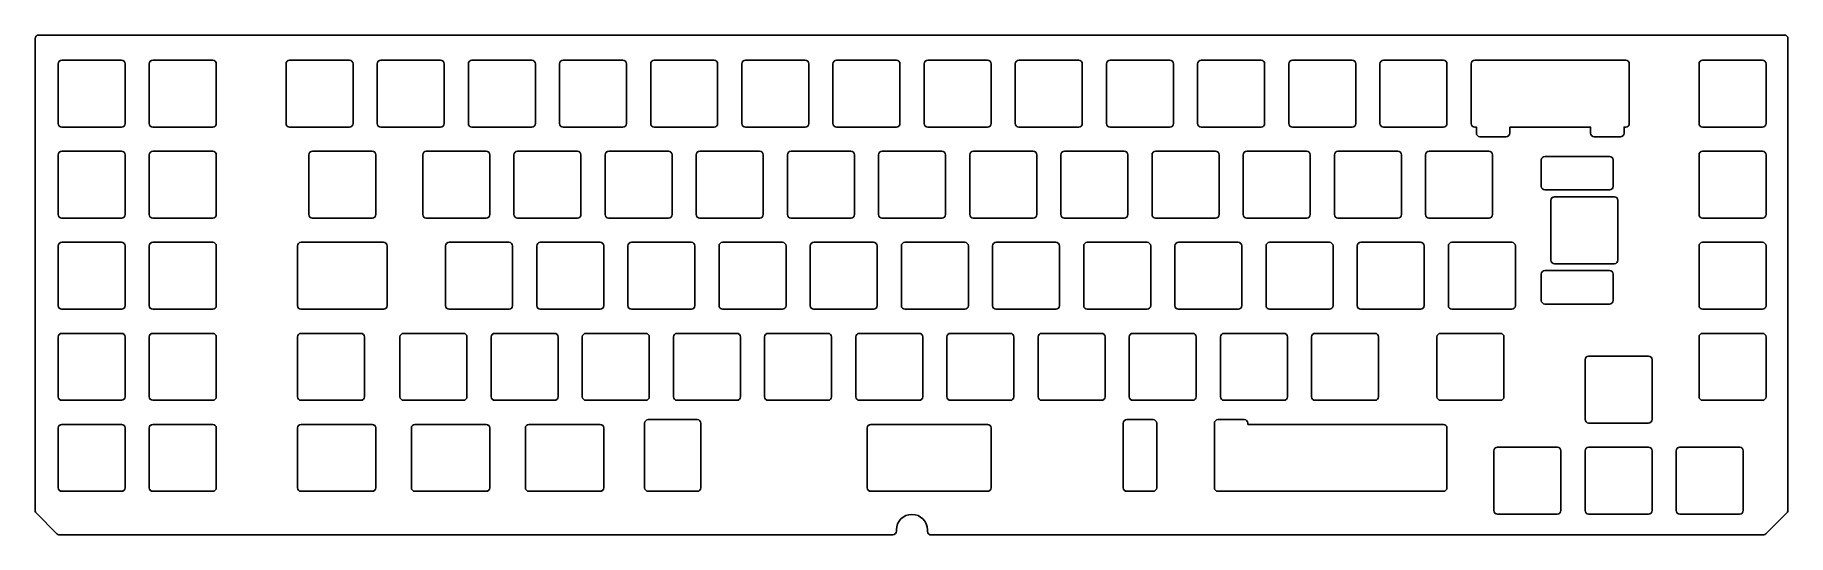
# Model space of a CAD drawing. Header units: millimetres. Extents: x -2 to 364, y -102 to 3.
import ezdxf

# ---------------------------------------------------------------- set-up
doc = ezdxf.new("R2010")
doc.units = ezdxf.units.MM
doc.layers.get('0').update_dxf_attribs({"linetype": 'CONTINUOUS'})

msp = doc.modelspace()

# ---------------------------------------------------------------- linework, layer by layer
for points in [[(2.66, -101.81), (176.95, -101.81, 0.414214), (177.7, -101.06), (177.7, -100.81, -1), (184.2, -100.81), (184.2, -101.12, 0.414214), (184.95, -101.87), (358.96, -101.87, 0.16404), (359.39, -101.66), (363.8, -97.24, 0.147897), (364.01, -96.86), (364.01, 2, 0.414214), (363.26, 2.75), (-1.54, 2.75, 0.414214), (-2.29, 2), (-2.29, -96.86, 0.147922), (-2.09, -97.24), (2.28, -101.61, 0.14793)], [(3.28, -16.53, -0.414214), (2.52, -15.78), (2.52, -3.28, -0.414214), (3.28, -2.53), (15.78, -2.53, -0.414214), (16.52, -3.28), (16.52, -15.78, -0.414214), (15.78, -16.53)], [(34.83, -16.53, 0.414214), (35.58, -15.78), (35.58, -3.28, 0.414214), (34.83, -2.53), (22.32, -2.53, 0.414214), (21.58, -3.28), (21.58, -15.78, 0.414214), (22.32, -16.53)], [(64.15, -15.78, -0.414214), (63.4, -16.53), (50.9, -16.53, -0.414214), (50.15, -15.78), (50.15, -3.28, -0.414214), (50.9, -2.53), (63.4, -2.53, -0.414214), (64.15, -3.28)], [(82.45, -16.53), (69.95, -16.53, -0.414214), (69.2, -15.78), (69.2, -3.28, -0.414214), (69.95, -2.53), (82.45, -2.53, -0.414214), (83.2, -3.28), (83.2, -15.78, -0.414214)], [(89, -2.53, 0.414214), (88.25, -3.28), (88.25, -15.78, 0.414214), (89, -16.53), (101.5, -16.53, 0.414214), (102.25, -15.78), (102.25, -3.28, 0.414214), (101.5, -2.53)], [(121.3, -15.78, -0.414214), (120.55, -16.53), (108.05, -16.53, -0.414214), (107.3, -15.78), (107.3, -3.28, -0.414214), (108.05, -2.53), (120.55, -2.53, -0.414214), (121.3, -3.28)], [(140.35, -15.78), (140.35, -3.28, 0.414214), (139.6, -2.53), (127.1, -2.53, 0.414214), (126.35, -3.28), (126.35, -15.78, 0.414214), (127.1, -16.53), (139.6, -16.53, 0.414214)], [(158.65, -16.53), (146.15, -16.53, -0.414214), (145.4, -15.78), (145.4, -3.28, -0.414214), (146.15, -2.53), (158.65, -2.53, -0.414214), (159.4, -3.28), (159.4, -15.78, -0.414214)], [(165.2, -2.53), (177.7, -2.53, -0.414214), (178.45, -3.28), (178.45, -15.78, -0.414214), (177.7, -16.53), (165.2, -16.53, -0.414214), (164.45, -15.78), (164.45, -3.28, -0.414214)], [(183.5, -3.28), (183.5, -15.78, 0.414214), (184.25, -16.53), (196.75, -16.53, 0.414214), (197.5, -15.78), (197.5, -3.28, 0.414214), (196.75, -2.53), (184.25, -2.53, 0.414214)], [(216.55, -3.28), (216.55, -15.78, -0.414214), (215.8, -16.53), (203.3, -16.53, -0.414214), (202.55, -15.78), (202.55, -3.28, -0.414214), (203.3, -2.53), (215.8, -2.53, -0.414214)], [(221.6, -3.28), (221.6, -15.78, 0.414214), (222.35, -16.53), (234.85, -16.53, 0.414214), (235.6, -15.78), (235.6, -3.28, 0.414214), (234.85, -2.53), (222.35, -2.53, 0.414214)], [(241.4, -2.53), (253.9, -2.53, -0.414214), (254.65, -3.28), (254.65, -15.78, -0.414214), (253.9, -16.53), (241.4, -16.53, -0.414214), (240.65, -15.78), (240.65, -3.28, -0.414214)], [(259.7, -15.78), (259.7, -3.28, -0.414214), (260.45, -2.53), (272.95, -2.53, -0.414214), (273.7, -3.28), (273.7, -15.78, -0.414214), (272.95, -16.53), (260.45, -16.53, -0.414214)], [(292.75, -15.78), (292.75, -3.28, 0.414214), (292, -2.53), (279.5, -2.53, 0.414214), (278.75, -3.28), (278.75, -15.78, 0.414214), (279.5, -16.53), (292, -16.53, 0.414214)], [(297.8, -15.78), (297.8, -3.28, -0.414214), (298.55, -2.53), (330.1, -2.53, -0.414214), (330.85, -3.28), (330.85, -15.78, -0.414214), (330.1, -16.53), (329.76, -16.53), (329.76, -17.78, -0.414214), (329.01, -18.53), (323.51, -18.53, -0.414214), (322.76, -17.78), (322.76, -16.53), (305.89, -16.53), (305.89, -17.78, -0.414214), (305.14, -18.53), (299.64, -18.53, -0.414214), (298.89, -17.78), (298.89, -16.53), (298.55, -16.53, -0.414214)], [(345.42, -3.28), (345.42, -15.78, 0.414214), (346.18, -16.53), (358.67, -16.53, 0.414214), (359.43, -15.78), (359.43, -3.28, 0.414214), (358.67, -2.53), (346.18, -2.53, 0.414214)], [(16.52, -22.32, 0.414214), (15.78, -21.58), (3.28, -21.58, 0.414214), (2.52, -22.32), (2.52, -34.83, 0.414214), (3.28, -35.58), (15.78, -35.58, 0.414214), (16.52, -34.83)], [(22.32, -21.58, 0.414214), (21.58, -22.32), (21.58, -34.83, 0.414214), (22.32, -35.58), (34.83, -35.58, 0.414214), (35.58, -34.83), (35.58, -22.32, 0.414214), (34.83, -21.58)], [(68.91, -34.83), (68.91, -22.32, 0.414214), (68.16, -21.58), (55.66, -21.58, 0.414214), (54.91, -22.32), (54.91, -34.83, 0.414214), (55.66, -35.58), (68.16, -35.58, 0.414214)], [(92.72, -34.83), (92.72, -22.32, 0.414214), (91.97, -21.58), (79.47, -21.58, 0.414214), (78.72, -22.32), (78.72, -34.83, 0.414214), (79.47, -35.58), (91.97, -35.58, 0.414214)], [(111.78, -34.83), (111.78, -22.32, 0.414214), (111.03, -21.58), (98.53, -21.58, 0.414214), (97.78, -22.32), (97.78, -34.83, 0.414214), (98.53, -35.58), (111.03, -35.58, 0.414214)], [(116.83, -34.83, 0.414214), (117.58, -35.58), (130.07, -35.58, 0.414214), (130.82, -34.83), (130.82, -22.32, 0.414214), (130.07, -21.58), (117.58, -21.58, 0.414214), (116.83, -22.32)], [(135.88, -22.32, -0.414214), (136.62, -21.58), (149.12, -21.58, -0.414214), (149.88, -22.32), (149.88, -34.83, -0.414214), (149.12, -35.58), (136.62, -35.58, -0.414214), (135.88, -34.83)], [(155.68, -21.58), (168.18, -21.58, -0.414214), (168.93, -22.32), (168.93, -34.83, -0.414214), (168.18, -35.58), (155.68, -35.58, -0.414214), (154.93, -34.83), (154.93, -22.32, -0.414214)], [(187.97, -22.32), (187.97, -34.83, -0.414214), (187.22, -35.58), (174.72, -35.58, -0.414214), (173.98, -34.83), (173.98, -22.32, -0.414214), (174.72, -21.58), (187.22, -21.58, -0.414214)], [(206.28, -21.58), (193.78, -21.58, 0.414214), (193.03, -22.32), (193.03, -34.83, 0.414214), (193.78, -35.58), (206.28, -35.58, 0.414214), (207.03, -34.83), (207.03, -22.32, 0.414214)], [(212.07, -22.32), (212.07, -34.83, 0.414214), (212.82, -35.58), (225.32, -35.58, 0.414214), (226.08, -34.83), (226.08, -22.32, 0.414214), (225.32, -21.58), (212.82, -21.58, 0.414214)], [(231.12, -22.32, -0.414214), (231.88, -21.58), (244.38, -21.58, -0.414214), (245.13, -22.32), (245.13, -34.83, -0.414214), (244.38, -35.58), (231.88, -35.58, -0.414214), (231.12, -34.83)], [(250.18, -34.83), (250.18, -22.32, -0.414214), (250.93, -21.58), (263.43, -21.58, -0.414214), (264.18, -22.32), (264.18, -34.83, -0.414214), (263.43, -35.58), (250.93, -35.58, -0.414214)], [(282.48, -35.58), (269.98, -35.58, -0.414214), (269.23, -34.83), (269.23, -22.32, -0.414214), (269.98, -21.58), (282.48, -21.58, -0.414214), (283.23, -22.32), (283.23, -34.83, -0.414214)], [(301.52, -21.58, -0.414214), (302.27, -22.32), (302.27, -34.83, -0.414214), (301.52, -35.58), (289.02, -35.58, -0.414214), (288.27, -34.83), (288.27, -22.32, -0.414214), (289.02, -21.58)], [(358.67, -21.58, -0.414214), (359.43, -22.32), (359.43, -34.83, -0.414214), (358.67, -35.58), (346.18, -35.58, -0.414214), (345.42, -34.83), (345.42, -22.32, -0.414214), (346.18, -21.58)], [(313.22, -29.66), (326.72, -29.66, 0.414214), (327.47, -28.91), (327.47, -23.41, 0.414214), (326.72, -22.66), (313.22, -22.66, 0.414214), (312.47, -23.41), (312.47, -28.91, 0.414214)], [(328.47, -44.35), (328.47, -31.85, 0.414214), (327.72, -31.1), (315.22, -31.1, 0.414214), (314.47, -31.85), (314.47, -44.35, 0.414214), (315.22, -45.1), (327.72, -45.1, 0.414214)], [(16.52, -53.88, -0.414214), (15.78, -54.63), (3.28, -54.63, -0.414214), (2.52, -53.88), (2.52, -41.38, -0.414214), (3.28, -40.63), (15.78, -40.63, -0.414214), (16.52, -41.38)], [(22.32, -40.63), (34.83, -40.63, -0.414214), (35.58, -41.38), (35.58, -53.88, -0.414214), (34.83, -54.63), (22.32, -54.63, -0.414214), (21.58, -53.88), (21.58, -41.38, -0.414214)], [(70.54, -40.63, -0.414214), (71.29, -41.38), (71.29, -53.88, -0.414214), (70.54, -54.63), (53.28, -54.63, -0.414214), (52.53, -53.88), (52.53, -41.38, -0.414214), (53.28, -40.63), (53.59, -40.63)], [(83.49, -53.88), (83.49, -41.38, -0.414214), (84.24, -40.63), (96.74, -40.63, -0.414214), (97.49, -41.38), (97.49, -53.88, -0.414214), (96.74, -54.63), (84.24, -54.63, -0.414214)], [(103.29, -54.63), (115.79, -54.63, 0.414214), (116.54, -53.88), (116.54, -41.38, 0.414214), (115.79, -40.63), (103.29, -40.63, 0.414214), (102.54, -41.38), (102.54, -53.88, 0.414214)], [(122.34, -54.63), (134.84, -54.63, 0.414214), (135.59, -53.88), (135.59, -41.38, 0.414214), (134.84, -40.63), (122.34, -40.63, 0.414214), (121.59, -41.38), (121.59, -53.88, 0.414214)], [(140.64, -41.38, -0.414214), (141.39, -40.63), (153.89, -40.63, -0.414214), (154.64, -41.38), (154.64, -53.88, -0.414214), (153.89, -54.63), (141.39, -54.63, -0.414214), (140.64, -53.88)], [(173.69, -53.88, -0.414214), (172.94, -54.63), (160.44, -54.63, -0.414214), (159.69, -53.88), (159.69, -41.38, -0.414214), (160.44, -40.63), (172.94, -40.63, -0.414214), (173.69, -41.38)], [(179.49, -40.63), (191.99, -40.63, -0.414214), (192.74, -41.38), (192.74, -53.88, -0.414214), (191.99, -54.63), (179.49, -54.63, -0.414214), (178.74, -53.88), (178.74, -41.38, -0.414214)], [(198.54, -40.63, 0.414214), (197.79, -41.38), (197.79, -53.88, 0.414214), (198.54, -54.63), (211.04, -54.63, 0.414214), (211.79, -53.88), (211.79, -41.38, 0.414214), (211.04, -40.63)], [(230.09, -54.63, 0.414214), (230.84, -53.88), (230.84, -41.38, 0.414214), (230.09, -40.63), (217.59, -40.63, 0.414214), (216.84, -41.38), (216.84, -53.88, 0.414214), (217.59, -54.63)], [(249.89, -41.38), (249.89, -53.88, -0.414214), (249.14, -54.63), (236.64, -54.63, -0.414214), (235.89, -53.88), (235.89, -41.38, -0.414214), (236.64, -40.63), (249.14, -40.63, -0.414214)], [(268.94, -41.38, 0.414214), (268.19, -40.63), (255.69, -40.63, 0.414214), (254.94, -41.38), (254.94, -53.88, 0.414214), (255.69, -54.63), (268.19, -54.63, 0.414214), (268.94, -53.88)], [(287.99, -41.38, 0.414214), (287.24, -40.63), (274.74, -40.63, 0.414214), (273.99, -41.38), (273.99, -53.88, 0.414214), (274.74, -54.63), (287.24, -54.63, 0.414214), (287.99, -53.88)], [(306.29, -54.63, 0.414214), (307.04, -53.88), (307.04, -41.38, 0.414214), (306.29, -40.63), (293.79, -40.63, 0.414214), (293.04, -41.38), (293.04, -53.88, 0.414214), (293.79, -54.63)], [(359.43, -41.38, 0.414214), (358.67, -40.63), (346.18, -40.63, 0.414214), (345.42, -41.38), (345.42, -53.88, 0.414214), (346.18, -54.63), (358.67, -54.63, 0.414214), (359.43, -53.88)], [(327.47, -52.79), (327.47, -47.29, 0.414214), (326.72, -46.54), (313.22, -46.54, 0.414214), (312.47, -47.29), (312.47, -52.79, 0.414214), (313.22, -53.54), (326.72, -53.54, 0.414214)], [(2.52, -60.43), (2.52, -72.93, 0.414214), (3.28, -73.68), (15.78, -73.68, 0.414214), (16.52, -72.93), (16.52, -60.43, 0.414214), (15.78, -59.68), (3.28, -59.68, 0.414214)], [(22.32, -73.68, -0.414214), (21.58, -72.93), (21.58, -60.43, -0.414214), (22.32, -59.68), (34.83, -59.68, -0.414214), (35.58, -60.43), (35.58, -72.93, -0.414214), (34.83, -73.68)], [(65.78, -73.68), (53.28, -73.68, -0.414214), (52.53, -72.93), (52.53, -60.43, -0.414214), (53.28, -59.68), (65.78, -59.68, -0.414214), (66.53, -60.43), (66.53, -72.93, -0.414214)], [(87.96, -72.93), (87.96, -60.43, 0.414214), (87.21, -59.68), (74.71, -59.68, 0.414214), (73.96, -60.43), (73.96, -72.93, 0.414214), (74.71, -73.68), (87.21, -73.68, 0.414214)], [(107.01, -60.43), (107.01, -72.93, -0.414214), (106.26, -73.68), (93.76, -73.68, -0.414214), (93.01, -72.93), (93.01, -60.43, -0.414214), (93.76, -59.68), (106.26, -59.68, -0.414214)], [(125.31, -73.68, 0.414214), (126.06, -72.93), (126.06, -60.43, 0.414214), (125.31, -59.68), (112.81, -59.68, 0.414214), (112.06, -60.43), (112.06, -72.93, 0.414214), (112.81, -73.68)], [(145.11, -72.93, -0.414214), (144.36, -73.68), (131.86, -73.68, -0.414214), (131.11, -72.93), (131.11, -60.43, -0.414214), (131.86, -59.68), (144.36, -59.68, -0.414214), (145.11, -60.43)], [(163.41, -59.68, -0.414214), (164.16, -60.43), (164.16, -72.93, -0.414214), (163.41, -73.68), (150.91, -73.68, -0.414214), (150.16, -72.93), (150.16, -60.43, -0.414214), (150.91, -59.68)], [(182.46, -59.68), (169.96, -59.68, 0.414214), (169.21, -60.43), (169.21, -72.93, 0.414214), (169.96, -73.68), (182.46, -73.68, 0.414214), (183.21, -72.93), (183.21, -60.43, 0.414214)], [(188.26, -72.93, 0.414214), (189.01, -73.68), (201.51, -73.68, 0.414214), (202.26, -72.93), (202.26, -60.43, 0.414214), (201.51, -59.68), (189.01, -59.68, 0.414214), (188.26, -60.43)], [(208.06, -73.68, -0.414214), (207.31, -72.93), (207.31, -60.43, -0.414214), (208.06, -59.68), (220.56, -59.68, -0.414214), (221.31, -60.43), (221.31, -72.93, -0.414214), (220.56, -73.68)], [(239.61, -59.68), (227.11, -59.68, 0.414214), (226.36, -60.43), (226.36, -72.93, 0.414214), (227.11, -73.68), (239.61, -73.68, 0.414214), (240.36, -72.93), (240.36, -60.43, 0.414214)], [(246.16, -73.68), (258.66, -73.68, 0.414214), (259.41, -72.93), (259.41, -60.43, 0.414214), (258.66, -59.68), (246.16, -59.68, 0.414214), (245.41, -60.43), (245.41, -72.93, 0.414214)], [(277.71, -59.68), (265.21, -59.68, 0.414214), (264.46, -60.43), (264.46, -72.93, 0.414214), (265.21, -73.68), (277.71, -73.68, 0.414214), (278.46, -72.93), (278.46, -60.43, 0.414214)], [(291.41, -73.68, -0.414214), (290.66, -72.93), (290.66, -60.43, -0.414214), (291.41, -59.68), (303.91, -59.68, -0.414214), (304.66, -60.43), (304.66, -72.93, -0.414214), (303.91, -73.68)], [(346.18, -59.68), (358.67, -59.68, -0.414214), (359.43, -60.43), (359.43, -72.93, -0.414214), (358.67, -73.68), (346.18, -73.68, -0.414214), (345.42, -72.93), (345.42, -60.43, -0.414214)], [(322.36, -64.44), (334.86, -64.44, -0.414214), (335.61, -65.19), (335.61, -77.69, -0.414214), (334.86, -78.44), (322.36, -78.44, -0.414214), (321.61, -77.69), (321.61, -65.19, -0.414214)], [(3.28, -92.73), (15.78, -92.73, 0.414214), (16.52, -91.98), (16.52, -79.48, 0.414214), (15.78, -78.73), (3.28, -78.73, 0.414214), (2.52, -79.48), (2.52, -91.98, 0.414214)], [(35.58, -79.48), (35.58, -91.98, -0.414214), (34.83, -92.73), (22.32, -92.73, -0.414214), (21.58, -91.98), (21.58, -79.48, -0.414214), (22.32, -78.73), (34.83, -78.73, -0.414214)], [(53.28, -78.73), (68.16, -78.73, -0.414214), (68.91, -79.48), (68.91, -91.98, -0.414214), (68.16, -92.73), (53.28, -92.73, -0.414214), (52.53, -91.98), (52.53, -79.48, -0.414214)], [(76.34, -79.48, -0.414214), (77.09, -78.73), (91.97, -78.73, -0.414214), (92.72, -79.48), (92.72, -91.98, -0.414214), (91.97, -92.73), (77.09, -92.73, -0.414214), (76.34, -91.98)], [(116.54, -91.98, -0.414214), (115.79, -92.73), (100.91, -92.73, -0.414214), (100.16, -91.98), (100.16, -79.48, -0.414214), (100.91, -78.73), (115.79, -78.73, -0.414214), (116.54, -79.48)], [(136.85, -78.48), (136.85, -91.98, -0.414214), (136.1, -92.73), (125.84, -92.73, -0.414214), (125.09, -91.98), (125.09, -78.48, -0.414214), (125.84, -77.73), (136.1, -77.73, -0.414214)], [(197.5, -91.98, -0.414214), (196.75, -92.73), (172.34, -92.73, -0.414214), (171.59, -91.98), (171.59, -79.48, -0.414214), (172.34, -78.73), (196.75, -78.73, -0.414214), (197.5, -79.48)], [(231.34, -92.73), (225.84, -92.73, -0.414214), (225.09, -91.98), (225.09, -78.48, -0.414214), (225.84, -77.73), (231.34, -77.73, -0.414214), (232.09, -78.48), (232.09, -91.98, -0.414214)], [(292.75, -91.98, -0.414214), (292, -92.73), (246.16, -92.73), (244.9, -92.73, -0.414214), (244.15, -91.98), (244.15, -90.98), (244.15, -78.48, -0.414214), (244.9, -77.73), (250.4, -77.73, -0.414214), (251.15, -78.48), (251.15, -78.73), (292, -78.73, -0.414214), (292.75, -79.48)], [(316.56, -84.24), (316.56, -96.74, -0.414214), (315.81, -97.49), (303.31, -97.49, -0.414214), (302.56, -96.74), (302.56, -84.24, -0.414214), (303.31, -83.49), (315.81, -83.49, -0.414214)], [(335.61, -84.24), (335.61, -96.74, -0.414214), (334.86, -97.49), (322.36, -97.49, -0.414214), (321.61, -96.74), (321.61, -84.24, -0.414214), (322.36, -83.49), (334.86, -83.49, -0.414214)], [(354.66, -84.24), (354.66, -96.74, -0.414214), (353.91, -97.49), (341.41, -97.49, -0.414214), (340.66, -96.74), (340.66, -84.24, -0.414214), (341.41, -83.49), (353.91, -83.49, -0.414214)]]:
    msp.add_lwpolyline(points, format="xyb", close=True)

doc.saveas('drawing.dxf')
